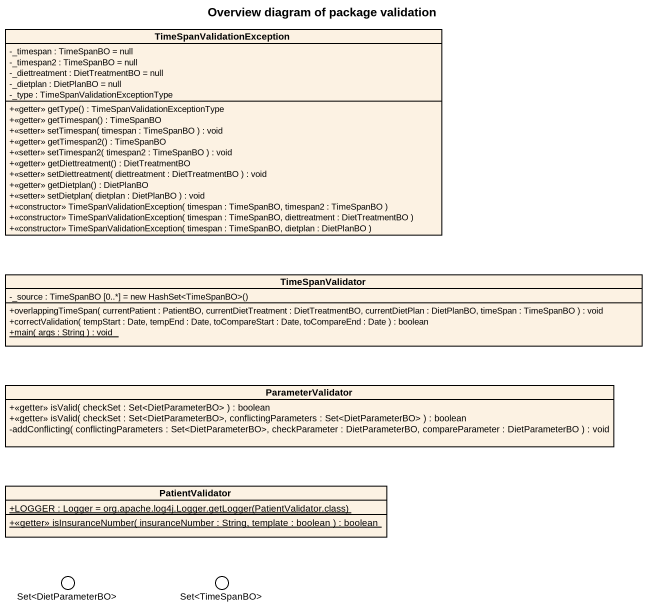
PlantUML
@startuml
title Overview diagram of package validation
allowmixing
hide circle
hide empty members
skinparam classAttributeIconSize 0
class TimeSpanValidationException {
  -_timespan : TimeSpanBO = null
  -_timespan2 : TimeSpanBO = null
  -_diettreatment : DietTreatmentBO = null
  -_dietplan : DietPlanBO = null
  -_type : TimeSpanValidationExceptionType
  +<<getter>> getType() : TimeSpanValidationExceptionType
  +<<getter>> getTimespan() : TimeSpanBO
  +<<setter>> setTimespan( timespan : TimeSpanBO ) : void
  +<<getter>> getTimespan2() : TimeSpanBO
  +<<setter>> setTimespan2( timespan2 : TimeSpanBO ) : void
  +<<getter>> getDiettreatment() : DietTreatmentBO
  +<<setter>> setDiettreatment( diettreatment : DietTreatmentBO ) : void
  +<<getter>> getDietplan() : DietPlanBO
  +<<setter>> setDietplan( dietplan : DietPlanBO ) : void
  +<<constructor>> TimeSpanValidationException( timespan : TimeSpanBO, timespan2 : TimeSpanBO )
  +<<constructor>> TimeSpanValidationException( timespan : TimeSpanBO, diettreatment : DietTreatmentBO )
  +<<constructor>> TimeSpanValidationException( timespan : TimeSpanBO, dietplan : DietPlanBO )
}
class TimeSpanValidator {
  {field} -_source : TimeSpanBO [0..*] = new HashSet<TimeSpanBO>()
  +overlappingTimeSpan( currentPatient : PatientBO, currentDietTreatment : DietTreatmentBO, currentDietPlan : DietPlanBO, timeSpan : TimeSpanBO ) : void
  +correctValidation( tempStart : Date, tempEnd : Date, toCompareStart : Date, toCompareEnd : Date ) : boolean
  {static} +main( args : String ) : void
}
class ParameterValidator {
  +<<getter>> isValid( checkSet : Set<DietParameterBO> ) : boolean
  +<<getter>> isValid( checkSet : Set<DietParameterBO>, conflictingParameters : Set<DietParameterBO> ) : boolean
  -addConflicting( conflictingParameters : Set<DietParameterBO>, checkParameter : DietParameterBO, compareParameter : DietParameterBO ) : void
}
class PatientValidator {
  {static} {field} +LOGGER : Logger = org.apache.log4j.Logger.getLogger(PatientValidator.class)
  {static} +<<getter>> isInsuranceNumber( insuranceNumber : String, template : boolean ) : boolean
}
() "Set<DietParameterBO>" as Set_DietParameterBO
() "Set<TimeSpanBO>" as Set_TimeSpanBO
@enduml
